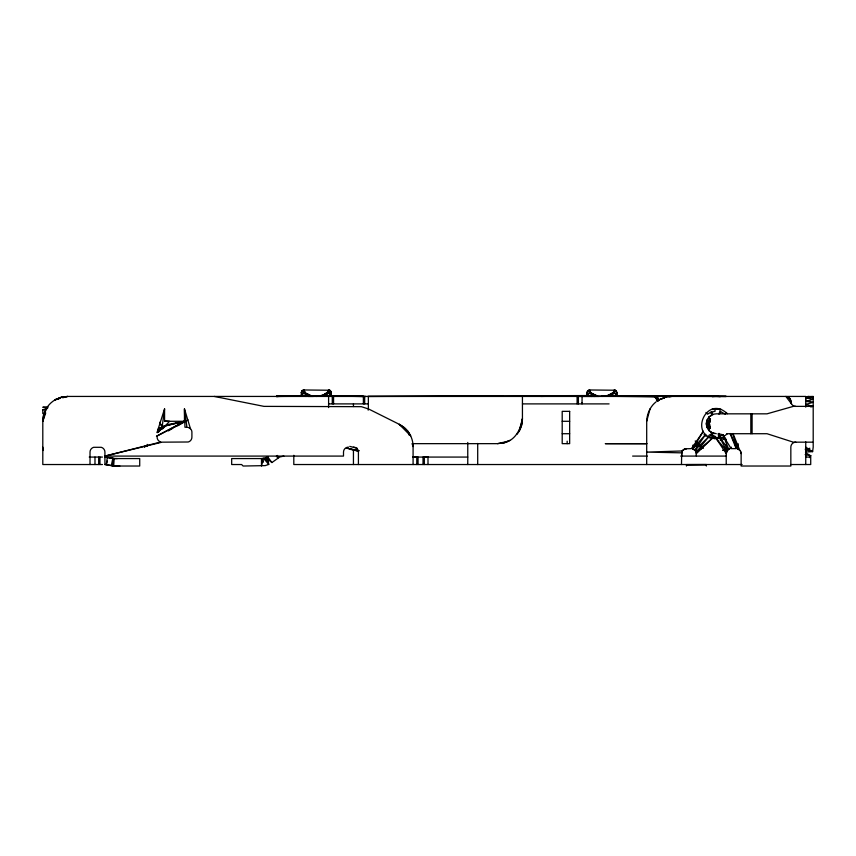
<?xml version="1.0" encoding="UTF-8"?>
<svg xmlns="http://www.w3.org/2000/svg" width="856" height="856" viewBox="0 0 856 856"><rect width="100%" height="100%" fill="white"/><g stroke="black" fill="none" stroke-linecap="round" stroke-linejoin="round"><path stroke-width="1.28" d="M681.483 456.505L682.243 450.962L684.051 449.25L686.458 448.63L683.035 449.989L681.718 452.107L681.483 464.53M582.08 402.652L582.027 403.893L582.08 396.435M265.488 460.314L265.627 457.671L267.457 456.58L271.93 462.54L279.73 456.986L283.86 456.088M117.358 466.028L113.666 465.985L114.18 458.549L104.924 457.072L104.924 464.53L114.865 466.028L139.721 466.028L139.721 458.57L114.865 458.57L104.924 457.072M656.927 400.169L657.194 396.435L659.163 399.827L665.989 397.066L659.12 399.763M693.007 445.067L692.718 448.801A4.976 4.976 0 0 1 695.735 451.112L696.399 456.088M157.119 432.226L164.577 408.868L164.577 421.291L184.457 421.291L184.457 408.868L190.449 428.706A4.976 4.976 0 0 1 191.905 432.226L191.905 437.191A4.976 4.976 0 0 1 188.224 441.996L162.084 442.167L104.924 456.088L104.924 452.107A4.976 4.976 0 0 0 101.243 447.303L93.7 447.303A4.976 4.976 0 0 0 90.019 452.107L90.019 464.53M357.273 448.234L356.941 450.695L358.418 450.866L346.37 448.105L359.36 450.738M510.016 440.326L503.146 443.023C514.82 440.947 520.79 429.744 522.438 418.809L521.593 425.239L519.111 431.231L522.438 418.809L522.438 396.435M646.697 464.53L646.697 421.291C646.965 413.897 650.132 406.514 656.017 401.892M727.3 413.726C706.628 393.707 687.561 436.924 716.279 438.689L726.22 453.594L727.675 450.085L731.505 447.185M805.582 452.043L812.612 451.636L805.41 449.71L805.742 447.132L812.612 451.636L813.2 447.132L813.2 396.435L807.39 396.585L805.742 398.928L806.555 397.045L808.225 396.435L813.2 397.12L805.967 397.815L805.742 398.928M164.577 408.868L162.084 427.251L164.074 427.251M107.321 457.243L106.294 464.626L104.924 464.53M112.478 465.857L113.506 458.474M738.257 443.825L737.444 448.801A4.976 4.976 0 0 1 741.135 453.594L741.135 466.028L790.837 466.028L790.837 447.132A4.976 4.976 0 0 1 794.518 442.338L795.802 442.167M601.961 396.435L606.786 395.697L614.394 392.658L614.341 389.972L616.523 391.245L616.876 396.435L616.876 392.465L615.496 390.24L589.538 389.972L587.419 391.149L587.056 396.435L587.398 391.245L589.581 389.972L589.527 392.658L597.135 395.697L590.287 396.135M656.509 400.169L657.194 396.435L655.846 398.308M107.396 461.042L106.294 464.626L111.291 465.653L112.832 458.356L108.509 457.446M614.137 391.128L614.383 389.972M324.189 396.435L324.702 394.188L329.795 390.315L330.737 391.245L331.079 396.435L331.079 392.465L329.699 390.24L303.741 389.972L301.783 390.967L301.259 396.435L301.601 391.245L303.784 389.972L305.999 393.3L311.338 395.697L304.49 396.157M609.975 396.435L610.488 394.188L613.378 392.251M646.697 421.291L650.025 408.868M708.458 425.999L709.795 428.674C707.687 425.689 707.612 421.28 710.202 418.563M718.997 414.218L720.356 409.435L717.66 408.933M685.207 448.79L691.423 448.63L703.365 431.231L692.718 448.801L695.735 451.112L697.854 443.975L695.671 441.418M45.71 412.956L42.8 421.291A24.856 24.856 0 0 1 56.817 398.928L62.092 397.066L55.223 399.763L58.957 398.768M720.26 413.502L720.966 411.683L724.005 413.566M708.19 423.025L710.073 419.087M329.795 390.315L328.544 389.972L328.34 391.128L329.87 394.509L330.705 391.149L330.716 393.493L329.731 394.627L331.069 392.465L330.716 393.493L329.068 393.032L318.721 396.221L276.402 396.435L304.051 395.6L305.934 396.435L306.576 395.044L303.27 393.032L304.747 392.251L302.543 390.315M367.695 396.435L589.752 395.547L591.721 396.435L592.373 395.044L589.056 393.032L590.544 392.251L593.155 394.327L591.721 396.435L589.848 395.6L540.853 396.435M709.945 419.847L708.822 423.774L709.945 427.7M708.222 436.795L709.453 434.795L713.893 436.517L710.983 432.323L714.428 433.65M363.383 403.893L363.383 396.435L320.989 395.697L276.402 396.435L303.955 395.547L305.934 396.435L307.358 394.327L301.783 390.967M809.487 457.639L810.867 455.831L805.485 452.728M158.392 432.216L163.186 426.245L161.367 425.593L159.601 422.286L161.591 425.732M710.191 420.007L709.25 422.457L709.324 426.47L710.191 427.54M161.923 428.246L163.582 426.256M725.011 414.197L726.594 412.464M162.49 428.813L169.541 421.291L164.577 420.863M162.64 428.749L166.653 424.811L184.457 421.291L175.277 426.77M727.3 433.821L722.924 437.127L716.279 438.689L726.883 451.112L720.142 438.176L728.702 449.293L723.737 436.688L731.185 448.63L736.16 448.63L730.125 433.553M696.399 453.594L712.417 438.176L696.228 452.31L708.822 436.688L694.944 450.085L705.74 434.324L692.718 448.801L697.854 443.975L703.343 447.859L695.735 451.112M157.536 431.51L163.186 426.245M723.363 439.256L724.957 437.791M614.116 391.609L615.592 390.304M616.341 390.967L610.777 394.327M157.13 432.719L165.101 425.956L184.457 421.291L156.498 436.196M162.266 428.428L165.272 425.881L184.457 421.291M716.279 433.714L711.304 432.387L709.25 430.803A9.94 9.94 0 0 1 709.25 416.744L713.701 414.176L716.279 413.833L767.019 413.833L793.319 406.375L812.612 406.375M324.98 394.327L326.339 393.3M329.699 390.24L327.591 392.251L329.068 393.032L325.751 395.044M657.547 400.95L659.473 399.688M611.548 395.044L614.865 393.032M168.397 430.889L172.987 428.15M322.487 395.493L324.702 394.188M608.274 395.493L610.488 394.188M177.684 425.796L185.741 421.12A4.976 4.976 0 0 0 187.967 419.836M723.727 439.492L725.385 438.529M156.53 436.314L185.741 421.12M805.742 407.124L805.742 396.435L67.656 396.435L61.215 397.28L55.223 399.763L60.434 398.094M723.106 434.795L718.666 436.517L718.13 433.65L723.106 434.795L724.337 436.795M726.081 449.068L722.946 450.288L729.9 448.801A4.976 4.976 0 0 0 726.22 453.594M271.93 462.54L265.627 457.671L261.497 458.57L231.676 458.57L231.676 464.53L241.617 464.53L243.104 466.028L265.2 465.621L268.731 464.444L267.457 456.58M805.41 449.71L809.862 448.234M810.718 406.953L813.2 406.375L805.742 404.46L813.2 402.267L805.742 401.357L813.2 399.099L805.967 397.815L806.62 397.024L813.2 397.12M42.8 413.662L42.8 409.714L47.615 408.408M62.681 397.773L67.656 396.435L61.215 397.28M305.934 396.435L307.165 396.135M591.721 396.435L592.962 396.135M660.714 398.928L664.32 398.094M412.143 443.654L497.582 443.654L508.421 441.172M665.112 397.28L671.543 396.435L669.264 396.703M504.013 442.809L497.582 443.654M714.899 408.933L712.203 409.435L714.963 409.521L715.113 411.244L710.673 412.506L711.85 414.882L708.928 417.075L710.031 421.355L707.912 423.774L707.013 427.369L710.245 428.054M710.095 424.929L709.25 425.09L708.822 423.774L709.25 422.457L710.095 422.618M717.66 438.625L720.356 438.122L718.997 433.339M348.478 447.132L347.194 447.303A4.976 4.976 0 0 0 343.502 452.107L343.502 456.088L104.924 456.088L160.8 441.996A4.976 4.976 0 0 1 157.119 437.191M42.8 409.714L46.524 409.286M313.36 396.435L308.149 396.435L307.636 394.188L303.73 392.658L303.784 389.972M656.766 399.388L657.932 401.261L654.508 396.435L606.786 395.697L593.946 396.435L593.433 394.188L589.527 392.658L588.425 390.24L590.544 392.251L589.538 389.972M316.164 396.435L318.721 396.221M48.118 407.039L42.8 407.221L47.615 407.584M682.243 450.962L646.697 452.107L681.547 452.845M293.223 396.082L276.402 396.435L293.79 396.264M302.286 395.889L311.338 395.697M599.157 396.435L577.105 396.435L577.105 403.893M428.353 457.008L423.025 457.072L423.025 464.53M686.458 464.958L706.339 464.722M503.382 396.253L368.358 396.435L368.358 408.868A4.976 4.976 0 0 1 368.187 410.152M576.912 396.157L582.262 396.146M805.742 401.411L810.718 401.411M328.597 403.893L368.358 403.893M522.438 403.893L609.076 403.893M562.199 421.291L569.657 421.291M562.199 433.714L569.657 433.714M726.851 433.714L767.019 433.714L793.319 442.167L812.612 442.167M708.939 437.791L723.62 437.791M720.046 439.995L722.56 439.995M647.05 443.654L605.278 443.654L646.387 443.718M632.616 456.088L647.318 456.088M680.755 456.088L726.22 456.088M89.238 457.072L102.442 457.072M467.761 457.072L412.752 457.072L418.06 457.072L418.06 464.53M805.742 457.072L810.718 457.072L810.718 464.53L790.837 464.53M102.442 464.53L42.8 464.53L42.8 418.809M742.12 464.53L293.801 464.53L293.801 455.306M619.038 396.21L726.22 396.435L614.073 395.6M618.909 396.157L726.22 396.435M604.518 396.221L655.054 396.82M618.984 396.242L654.508 396.435M327.805 396.157L363.383 396.435L327.923 396.21L334.503 396.242M341.073 396.285L363.383 396.435M111.291 465.653L119.84 466.028M114.18 458.549L117.358 458.57M113.666 465.985L118.642 466.028M365.876 396.435L328.276 395.6L329.86 396.435M712.213 409.125L721.127 409.361M602.153 395.932L605.92 396.093M316.356 395.932L320.123 396.093M707.11 436.795L724.946 437.972M795.802 406.375L794.518 406.215A4.976 4.976 0 0 1 791.008 402.695L790.163 398.928L788.344 397.109A4.976 4.976 0 0 1 790.837 401.411L791.5 403.893L785.862 396.435L790.163 398.928L790.837 401.411M353.442 447.132L354.726 447.303A4.976 4.976 0 0 1 358.418 452.107L358.418 464.53M354.33 450.277L356.941 450.695L350.307 449.357M714.899 438.625L712.203 438.122L714.963 438.026L715.113 436.303L710.673 435.041L711.85 432.676L708.928 430.472M214.278 396.435L263.98 406.375L361.35 406.675L368.636 409.008L399.356 424.362L404.043 427.411L407.927 431.424A24.856 24.856 0 0 1 413.084 446.586L413.084 464.53M805.132 454.643L810.867 455.831M349.74 446.393L356.01 447.923M696.698 444.039L698.806 444.799L695.2 440.979M188.224 427.422L190.449 428.706M696.773 443.793L698.806 444.799M593.433 394.188L596.75 396.157M307.636 394.188L310.963 396.157M407.809 431.264L410.687 435.939L399.356 424.362C403.465 426.962 408.505 429.894 409.221 435.223M699.866 445.495L703.033 447.56M699.716 445.409L703.343 447.859M399.356 424.362L407.927 431.424M704.028 434.527L705.815 436.153M705.965 412.464L707.548 414.197L711.593 411.683L712.652 414.4M276.402 456.088L277.9 458.067L277.472 455.445M734.705 443.975L737.444 448.801L739.67 450.085L733.046 433.543M263.348 462.101L261.497 458.57L261.497 466.028L263.605 458.335L268.731 464.444L265.627 457.671M730.296 433.575L737.444 448.801L732.672 433.864M740.461 451.112L741.135 453.594M412.228 444.061L413.084 446.586M42.8 447.132L43.249 450.513M657.622 401.336L657.194 396.435L657.194 401.411M805.742 441.835L805.742 464.53M752.103 413.833L752.103 433.714M750.819 413.833L750.819 433.714M726.22 439.16L726.22 441.835M726.22 444.499L726.22 464.53M709.25 416.744L709.25 430.803M706.339 466.028L706.339 464.53L686.458 464.583L686.458 466.028M578.399 396.435L578.399 403.893M567.164 441.172L567.164 443.654M477.702 443.44L477.702 464.53M467.761 442.456L467.761 464.53M428 457.072L428 464.53M424.319 457.072L424.319 464.53M416.776 457.072L416.776 464.53M364.677 396.435L364.677 403.893M353.442 403.893L353.442 406.525M353.442 450.031L353.442 464.53M333.562 396.435L333.562 403.893M332.278 396.435L332.278 403.893M328.597 396.435L328.597 407.574M147.179 444.392L147.179 446.383M144.696 446.329L144.696 447.388M99.959 457.072L99.959 464.53M98.675 457.072L98.675 464.53M94.984 457.072L94.984 464.53M726.22 449.24A27.339 27.339 0 0 1 722.988 450.277M701.406 446.714A27.339 27.339 0 0 1 695.511 441.546M712.374 396.713A27.339 27.339 0 0 1 720.185 396.713M522.438 418.809A24.856 24.856 0 0 1 517.035 434.27M157.782 429.744A4.976 4.976 0 0 1 160.8 427.422M709.827 427.508A7.458 7.458 0 0 1 709.827 420.05M43.645 414.86L42.8 421.291L46.128 408.868L43.645 414.86M707.013 420.189L706.339 423.774L707.013 427.369L710.031 426.192L707.912 423.774L707.013 420.189M616.855 392.465L615.528 394.627L616.855 392.465M569.657 411.351L562.199 411.351L562.199 443.654L569.657 443.654L569.657 411.351M186.94 427.251L184.95 427.251L184.457 408.868L186.94 427.251M588.393 394.627L587.066 392.465L588.393 394.627M302.596 394.627L301.269 392.465L302.596 394.627"/></g></svg>
